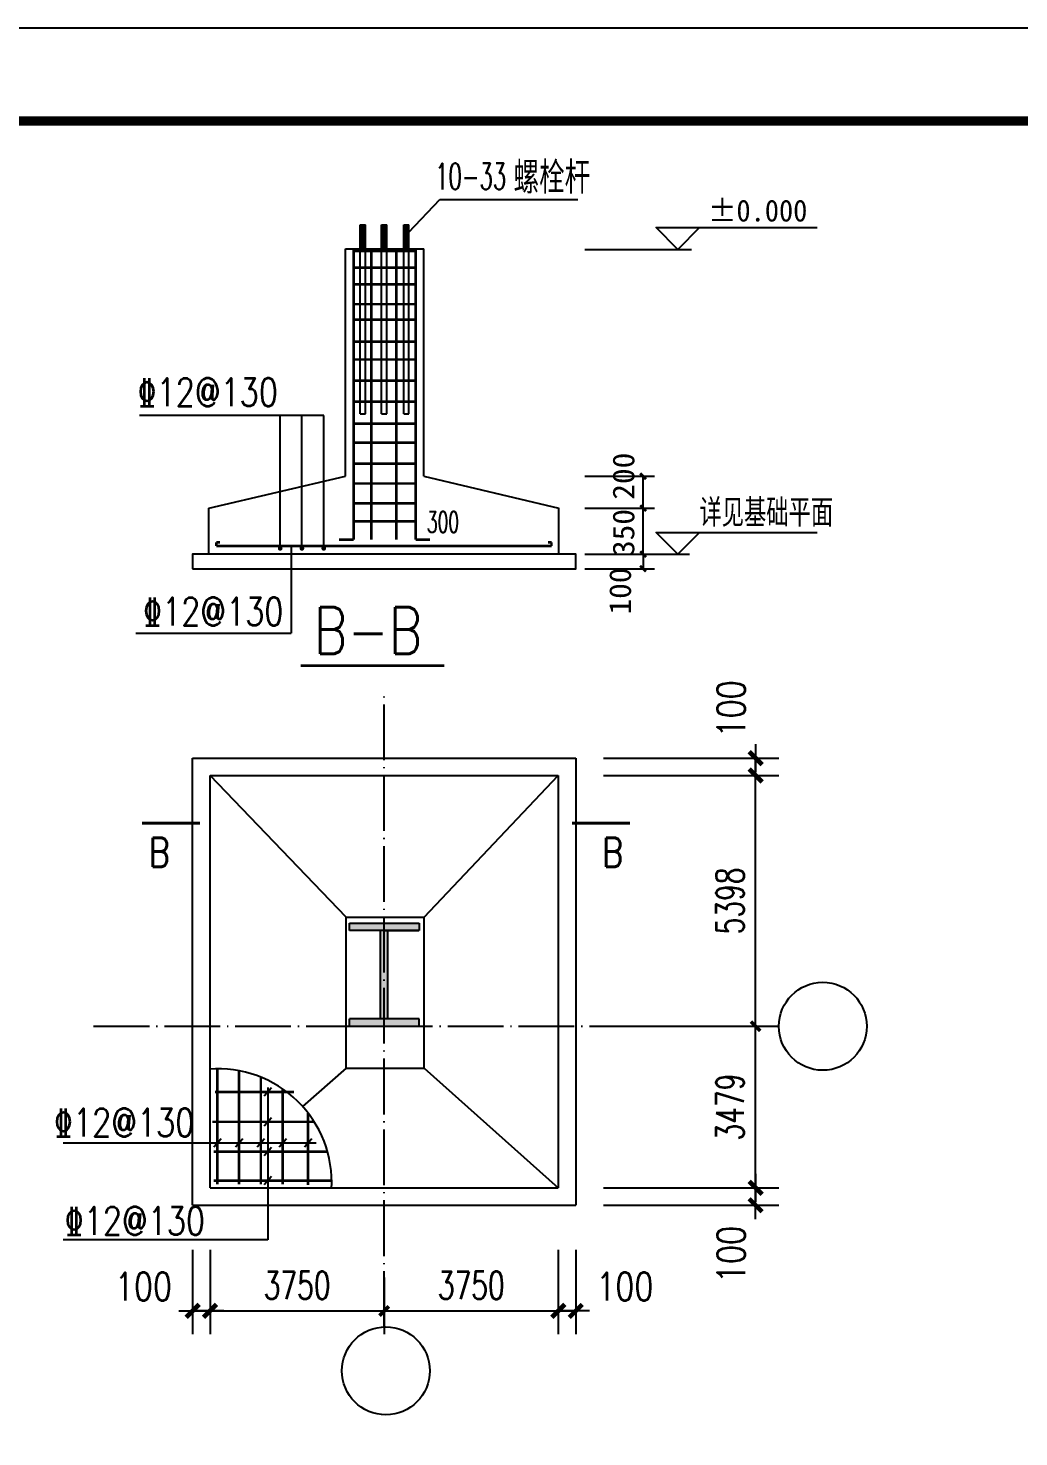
# Model space of a CAD drawing. Extents: x 37237700 to 37865026, y 138877 to 347670.
# Drawn here: x 37262753 to 37284087, y 192555 to 222877 of the extents above; entities that cross this region are included whole.
import ezdxf
from ezdxf.enums import TextEntityAlignment as Align

# ---------------------------------------------------------------- set-up
doc = ezdxf.new("R2010")
doc.units = 0
doc.header["$LTSCALE"] = 1000
doc.header["$MEASUREMENT"] = 0
doc.linetypes.add('ACAD_ISO04W100', pattern=[30.5, 24, -3, 0.5, -3])
doc.layers.get('0').update_dxf_attribs({"linetype": 'CONTINUOUS'})
doc.layers.get('DEFPOINTS').update_dxf_attribs({"linetype": 'CONTINUOUS'})
for name, color, linetype in [('201', 8, 'CONTINUOUS'), ('202', 1, 'CONTINUOUS'), ('205', 253, 'CONTINUOUS'), ('AXIS', 3, 'CONTINUOUS'), ('DOTE', 1, 'ACAD_ISO04W100'), ('JT', 2, 'CONTINUOUS'), ('PUB_DIM', 3, 'CONTINUOUS'), ('PUB_TEXT', 7, 'CONTINUOUS'), ('PUB_TITLE', 4, 'CONTINUOUS'), ('PUB_TX', 3, 'CONTINUOUS'), ('PUB_WZ', 7, 'CONTINUOUS'), ('ZAX1', 3, 'CONTINUOUS')]:
    doc.layers.add(name, color=color, linetype=linetype)
doc.styles.add('_HZTXT', font='txt.shx', dxfattribs={"width": 0.8, "bigfont": 'hztxt.shx'})
doc.styles.add('_ROMANS', font='romans__.ttf', dxfattribs={"width": 0.6})
doc.styles.add('_TCH_DIM_T3', font='SIMPLEX', dxfattribs={"width": 0.705882, "bigfont": 'GBCBIG'})
doc.styles.add('_TXT', font='SIMPLEX.shx', dxfattribs={"width": 0.6})
doc.styles.add('DIM_FONT', font='SIMPLEX.shx', dxfattribs={"width": 0.8})
doc.dimstyles.new('_TCH_ARCH&&200', dxfattribs={"dimtxt": 595, "dimasz": 200, "dimexe": 500, "dimexo": 600, "dimgap": 252.5, "dimtad": 1, "dimdec": 0, "dimzin": 0, "dimdsep": 46, "dimtxsty": '_TCH_DIM_T3', "dimblk": 'ARCHTICK', "dimcen": 0.09, "dimclrt": 7, "dimazin": 2, "dimtfac": 1, "dimtdec": 0, "dimtix": 1, "dimtmove": 2, "dimatfit": 3, "dimfxl": 1, "dimtolj": 1, "dimtzin": 0, "dimarcsym": 0})
doc.dimstyles.new('AXIS200', dxfattribs={"dimscale": 2, "dimtxt": 300, "dimasz": 1, "dimexe": 250, "dimexo": 300, "dimgap": 150, "dimtad": 1, "dimdec": 0, "dimzin": 0, "dimdsep": 46, "dimtxsty": 'DIM_FONT', "dimblk": '_DIMX', "dimcen": 0.09, "dimse1": 1, "dimse2": 1, "dimclrt": 7, "dimadec": 0, "dimazin": 0, "dimtfac": 1, "dimtdec": 0, "dimtix": 1, "dimtmove": 2, "dimatfit": 3, "dimldrblk": '_DIMX', "dimfxl": 1, "dimtolj": 1, "dimtzin": 0, "dimarcsym": 0})

# ---------------------------------------------------------------- blocks, each defined once
blk = doc.blocks.new('_DIMX')
blk.add_line((-150, 0), (150, 0))
at = {"const_width": 50}
blk.add_lwpolyline([(-70, -70), (70, 70)], dxfattribs=at)
blk = doc.blocks.new('*D145')
at = {"layer": 'AXIS', "color": 0, "lineweight": -2}
for p, q in [((37275145, 197914), (37278919, 197914)), ((37278419, 197916), (37278419, 197918)), ((37278419, 197539), (37278419, 197914)), ((37275145, 197539), (37278919, 197539)), ((37278419, 197537), (37278419, 197535))]:
    blk.add_line(p, q, dxfattribs=at)
at = {"layer": 'DEFPOINTS', "color": 0}
for p in [(37274545, 197914), (37278419, 197914), (37274545, 197539)]:
    blk.add_point(p, dxfattribs=at)
at = {"layer": 'AXIS', "color": 0, "lineweight": -2, "xscale": 2, "yscale": 2, "zscale": 2}
for p, rotation in [((37278419, 197914), 270), ((37278419, 197539), 90)]:
    blk.add_blockref('_DIMX', p, dxfattribs=dict(at, rotation=rotation))
at = {"layer": 'AXIS', "color": 7, "insert": (37277893, 196480), "char_height": 600, "attachment_point": 5, "rotation": 90, "style": 'DIM_FONT'}
blk.add_mtext('\\A1;100', dxfattribs=at)
blk = doc.blocks.new('*D146')
at = {"layer": 'AXIS', "color": 0, "lineweight": -2}
for p, q in [((37275145, 207166), (37278919, 207166)), ((37278419, 207168), (37278419, 207170)), ((37278419, 206791), (37278419, 207166)), ((37275145, 206791), (37278919, 206791)), ((37278419, 206789), (37278419, 206787))]:
    blk.add_line(p, q, dxfattribs=at)
at = {"layer": 'DEFPOINTS', "color": 0}
for p in [(37274545, 207166), (37278419, 207166), (37274545, 206791)]:
    blk.add_point(p, dxfattribs=at)
at = {"layer": 'AXIS', "color": 0, "lineweight": -2, "xscale": 2, "yscale": 2, "zscale": 2}
for p, rotation in [((37278419, 207166), 270), ((37278419, 206791), 90)]:
    blk.add_blockref('_DIMX', p, dxfattribs=dict(at, rotation=rotation))
at = {"layer": 'AXIS', "color": 7, "insert": (37277893, 208224), "char_height": 600, "attachment_point": 5, "rotation": 90, "style": 'DIM_FONT'}
blk.add_mtext('\\A1;100', dxfattribs=at)
blk = doc.blocks.new('*D147')
at = {"layer": 'AXIS', "color": 0, "lineweight": -2}
for p, q in [((37274170, 196584), (37274170, 194766)), ((37274545, 196584), (37274545, 194766)), ((37274168, 195266), (37274166, 195266)), ((37274170, 195266), (37274545, 195266)), ((37274547, 195266), (37274549, 195266))]:
    blk.add_line(p, q, dxfattribs=at)
at = {"layer": 'DEFPOINTS', "color": 0}
for p in [(37274170, 197184), (37274545, 197184), (37274545, 195266)]:
    blk.add_point(p, dxfattribs=at)
at = {"layer": 'AXIS', "color": 0, "lineweight": -2, "xscale": 2, "yscale": 2, "zscale": 2}
blk.add_blockref('_DIMX', (37274170, 195266), dxfattribs=at)
at = {"layer": 'AXIS', "color": 0, "lineweight": -2, "xscale": 2, "yscale": 2, "zscale": 2, "rotation": 180}
blk.add_blockref('_DIMX', (37274545, 195266), dxfattribs=at)
at = {"layer": 'AXIS', "color": 7, "insert": (37275603, 195792), "char_height": 600, "attachment_point": 5, "style": 'DIM_FONT'}
blk.add_mtext('\\A1;100', dxfattribs=at)
blk = doc.blocks.new('*D148')
at = {"layer": 'AXIS', "color": 0, "lineweight": -2}
for p, q in [((37266295, 196584), (37266295, 194766)), ((37266670, 196584), (37266670, 194766)), ((37266293, 195266), (37266291, 195266)), ((37266295, 195266), (37266670, 195266)), ((37266672, 195266), (37266674, 195266))]:
    blk.add_line(p, q, dxfattribs=at)
at = {"layer": 'DEFPOINTS', "color": 0}
for p in [(37266295, 197184), (37266670, 197184), (37266670, 195266)]:
    blk.add_point(p, dxfattribs=at)
at = {"layer": 'AXIS', "color": 0, "lineweight": -2, "xscale": 2, "yscale": 2, "zscale": 2}
blk.add_blockref('_DIMX', (37266295, 195266), dxfattribs=at)
at = {"layer": 'AXIS', "color": 0, "lineweight": -2, "xscale": 2, "yscale": 2, "zscale": 2, "rotation": 180}
blk.add_blockref('_DIMX', (37266670, 195266), dxfattribs=at)
at = {"layer": 'AXIS', "color": 7, "insert": (37265236, 195792), "char_height": 600, "attachment_point": 5, "style": 'DIM_FONT'}
blk.add_mtext('\\A1;100', dxfattribs=at)
blk = doc.blocks.new('_ArchTick')
at = {"color": 0, "linetype": 'ByBlock', "const_width": 0.4}
blk.add_lwpolyline([(-0.5, -0.5), (0.5, 0.5)], dxfattribs=at)
blk = doc.blocks.new('*D1111')
at = {"layer": 'DEFPOINTS', "color": 0}
for p in [(37266670, 196584), (37270420, 196584), (37270420, 195266)]:
    blk.add_point(p, dxfattribs=at)
at = {"layer": 'PUB_DIM', "color": 0, "lineweight": -2}
for p, q in [((37266670, 195984), (37266670, 194766)), ((37270420, 195984), (37270420, 194766)), ((37266670, 195266), (37270420, 195266))]:
    blk.add_line(p, q, dxfattribs=at)
at = {"layer": 'PUB_DIM', "color": 0, "lineweight": -2, "xscale": 200, "yscale": 200, "zscale": 200, "rotation": 180}
blk.add_blockref('_ArchTick', (37266670, 195266), dxfattribs=at)
at = {"layer": 'PUB_DIM', "color": 0, "lineweight": -2, "xscale": 200, "yscale": 200, "zscale": 200}
blk.add_blockref('_ArchTick', (37270420, 195266), dxfattribs=at)
at = {"layer": 'PUB_DIM', "color": 7, "insert": (37268545, 195816), "char_height": 595, "attachment_point": 5, "style": '_TCH_DIM_T3'}
blk.add_mtext('\\A1;3750', dxfattribs=at)
blk = doc.blocks.new('*D1112')
at = {"layer": 'DEFPOINTS', "color": 0}
for p in [(37270420, 196584), (37274170, 196584), (37274170, 195266)]:
    blk.add_point(p, dxfattribs=at)
at = {"layer": 'PUB_DIM', "color": 0, "lineweight": -2}
for p, q in [((37270420, 195984), (37270420, 194766)), ((37274170, 195984), (37274170, 194766)), ((37270420, 195266), (37274170, 195266))]:
    blk.add_line(p, q, dxfattribs=at)
at = {"layer": 'PUB_DIM', "color": 0, "lineweight": -2, "xscale": 200, "yscale": 200, "zscale": 200, "rotation": 180}
blk.add_blockref('_ArchTick', (37270420, 195266), dxfattribs=at)
at = {"layer": 'PUB_DIM', "color": 0, "lineweight": -2, "xscale": 200, "yscale": 200, "zscale": 200}
blk.add_blockref('_ArchTick', (37274170, 195266), dxfattribs=at)
at = {"layer": 'PUB_DIM', "color": 7, "insert": (37272295, 195816), "char_height": 595, "attachment_point": 5, "style": '_TCH_DIM_T3'}
blk.add_mtext('\\A1;3750', dxfattribs=at)
blk = doc.blocks.new('*D1113')
at = {"layer": 'DEFPOINTS', "color": 0}
for p in [(37275145, 201392), (37278419, 201392), (37275145, 197914)]:
    blk.add_point(p, dxfattribs=at)
at = {"layer": 'PUB_DIM', "color": 0, "lineweight": -2}
for p, q in [((37275745, 201392), (37278919, 201392)), ((37278419, 197914), (37278419, 201392)), ((37275745, 197914), (37278919, 197914))]:
    blk.add_line(p, q, dxfattribs=at)
at = {"layer": 'PUB_DIM', "color": 0, "lineweight": -2, "xscale": 200, "yscale": 200, "zscale": 200}
for p, rotation in [((37278419, 201392), 90), ((37278419, 197914), 270)]:
    blk.add_blockref('_ArchTick', p, dxfattribs=dict(at, rotation=rotation))
at = {"layer": 'PUB_DIM', "color": 7, "insert": (37277869, 199653), "char_height": 595, "attachment_point": 5, "rotation": 90, "style": '_TCH_DIM_T3'}
blk.add_mtext('\\A1;3479', dxfattribs=at)
blk = doc.blocks.new('*D1114')
at = {"layer": 'DEFPOINTS', "color": 0}
for p in [(37275145, 206791), (37278419, 206791), (37275145, 201392)]:
    blk.add_point(p, dxfattribs=at)
at = {"layer": 'PUB_DIM', "color": 0, "lineweight": -2}
for p, q in [((37275745, 206791), (37278919, 206791)), ((37278419, 201392), (37278419, 206791)), ((37275745, 201392), (37278919, 201392))]:
    blk.add_line(p, q, dxfattribs=at)
at = {"layer": 'PUB_DIM', "color": 0, "lineweight": -2, "xscale": 200, "yscale": 200, "zscale": 200}
for p, rotation in [((37278419, 206791), 90), ((37278419, 201392), 270)]:
    blk.add_blockref('_ArchTick', p, dxfattribs=dict(at, rotation=rotation))
at = {"layer": 'PUB_DIM', "color": 7, "insert": (37277869, 204091), "char_height": 595, "attachment_point": 5, "rotation": 90, "style": '_TCH_DIM_T3'}
blk.add_mtext('\\A1;5398', dxfattribs=at)

msp = doc.modelspace()

# ---------------------------------------------------------------- hatches: boundary and pattern name
h = msp.add_hatch(color=256)
h.paths.add_polyline_path([(37270419.8, 203615.6), (37269669.8, 203615.6), (37269669.8, 203452.8), (37270419.8, 203452.8)])
h.paths.add_polyline_path([(37271170.8, 203615.6), (37270419.8, 203615.6), (37270419.8, 203452.8), (37271170.8, 203452.8)])
h.paths.add_polyline_path([(37270498.6, 203452.8), (37270419.8, 203452.8), (37270419.8, 201555.2), (37270499.6, 201555.2)])
h.paths.add_polyline_path([(37270419.8, 203452.8), (37270343, 203452.8), (37270342.1, 201555.2), (37270419.8, 201555.2)])
h.paths.add_polyline_path([(37271170.8, 201555.2), (37270419.8, 201555.2), (37270419.8, 201392.4), (37271170.8, 201392.4)])
h.paths.add_polyline_path([(37270419.8, 201555.2), (37269670.8, 201555.2), (37269670.8, 201392.4), (37270419.8, 201392.4)])

# ---------------------------------------------------------------- linework, layer by layer
for p, q in [((37270953.2, 218483.4, 97.8), (37271616.8, 219192.8, 97.8)), ((37271616.8, 219192.8, 97.8), (37274591.9, 219192.8, 97.8)), ((37269604.3, 203742.6, 97.8), (37266669.8, 206790.6, 97.8)), ((37271279.1, 203742.6, 97.8), (37274169.8, 206790.6, 97.8)), ((37269669.8, 203452.8, 97.8), (37269669.8, 203615.6, 97.8)), ((37269670.8, 203615.6, 97.8), (37271170.8, 203615.6, 97.8)), ((37269670.8, 203577.8, 97.8), (37269670.8, 203615.6, 97.8)), ((37271170.8, 203615.6, 97.8), (37271170.8, 203452.8, 97.8)), ((37270419.8, 203452.8, 97.8), (37269669.8, 203452.8, 97.8)), ((37271170.8, 203452.8, 97.8), (37269670.8, 203452.8, 97.8)), ((37270342.1, 201555.2, 97.8), (37270343, 203452.8, 97.8)), ((37270419.8, 203452.8, 97.8), (37271169.8, 203452.8, 97.8)), ((37270499.6, 201555.2, 97.8), (37270498.6, 203452.8, 97.8)), ((37269670.8, 201392.4, 97.8), (37269670.8, 201555.2, 97.8)), ((37271170.8, 201555.2, 97.8), (37269670.8, 201555.2, 97.8)), ((37269670.8, 201392.4, 97.8), (37271170.8, 201392.4, 97.8)), ((37271170.8, 201392.4, 97.8), (37271170.8, 201555.2, 97.8)), ((37269604.3, 200492.4, 97.8), (37268663.6, 199665.7, 97.8)), ((37271279.1, 200492.4, 97.8), (37274169.8, 197913.7, 97.8))]:
    msp.add_line(p, q)
at = {"linetype": 'ACAD_ISO04W100'}
for p, q in [((37269604.3, 200492.4, 97.8), (37269604.3, 203742.6, 97.8)), ((37269604.3, 203742.6, 97.8), (37271279.1, 203742.6, 97.8)), ((37271279.1, 200492.4, 97.8), (37271279.1, 203742.6, 97.8)), ((37269604.3, 200492.4, 97.8), (37271279.1, 200492.4, 97.8))]:
    msp.add_line(p, q, dxfattribs=at)
at = {"layer": '201', "color": 2}
for p, q in [((37269905.6, 214578.1, 97.8), (37269905.6, 218643, 97.8)), ((37270018.1, 214578.1, 97.8), (37270018.1, 218643, 97.8)), ((37270364.9, 214578.1, 97.8), (37270364.9, 218643, 97.8)), ((37270477.4, 214578.1, 97.8), (37270477.4, 218643, 97.8)), ((37270840.7, 214572.2, 97.8), (37270840.7, 218643, 97.8)), ((37270953.2, 214572.2, 97.8), (37270953.2, 218643, 97.8)), ((37269586.9, 213233.4, 97.8), (37269586.9, 218125.9, 97.8)), ((37271272, 213233.4, 97.8), (37271272, 218125.9, 97.8)), ((37269905.6, 214578.1, 97.8), (37270018.1, 214578.1, 97.8)), ((37270364.9, 214578.1, 97.8), (37270477.4, 214578.1, 97.8)), ((37270840.7, 214572.2, 97.8), (37270953.2, 214572.2, 97.8)), ((37266647.1, 212545, 97.8), (37269586.9, 213233.4, 97.8)), ((37271272, 213233.4, 97.8), (37274179.7, 212545, 97.8)), ((37266647.1, 211554.6, 97.8), (37266647.1, 212545, 97.8)), ((37274179.7, 211554.6, 97.8), (37274179.7, 212545, 97.8))]:
    msp.add_line(p, q, dxfattribs=at)
at = {"layer": '201', "color": 2, "elevation": 97.8}
msp.add_lwpolyline([(37266289.3, 211242.1), (37274547.3, 211242.1), (37274547.3, 211554.6), (37266289.3, 211554.6), (37266289.3, 211242.1)], dxfattribs=at)
at = {"layer": '201'}
msp.add_arc((37266838.8, 198026.6, 97.8), 2452.8, 356.96183, 94.30315, dxfattribs=at)
at = {"layer": '202', "const_width": 56.2, "elevation": 97.8}
for points in [[(37269761.9, 211866.5), (37269761.9, 218125.9)], [(37269761.9, 218080), (37271097, 218080)], [(37270143.9, 211866.5), (37270143.9, 218125.9)], [(37270679.7, 211866.5), (37270679.7, 218125.9)], [(37271097, 211866.5), (37271097, 218125.9)], [(37269761.9, 217722.6), (37271097, 217722.6)], [(37269761.9, 217365.2), (37271097, 217365.2)], [(37269761.9, 216936.3), (37271097, 216936.3)], [(37269761.9, 216602.8), (37271097, 216602.8)], [(37269761.9, 216126.2), (37271097, 216126.2)], [(37269761.9, 215745), (37271097, 215745)], [(37269761.9, 215292.3), (37271097, 215292.3)], [(37269761.9, 214839.6), (37271097, 214839.6)], [(37269761.9, 214363.1), (37271097, 214363.1)], [(37269761.9, 213958), (37271097, 213958)], [(37269761.9, 213505.3), (37271097, 213505.3)], [(37269761.9, 213076.4), (37271097, 213076.4)], [(37269761.9, 212647.6), (37271097, 212647.6)], [(37269761.9, 212259.4), (37271097, 212259.4)], [(37266803.4, 211729.6), (37266803.4, 211807.7)], [(37266803.4, 211807.7), (37266881.5, 211807.7)], [(37266803.4, 211729.6), (37274023.5, 211729.6)], [(37269761.9, 211866.5), (37269449.4, 211866.5)], [(37271097, 211866.5), (37271409.5, 211866.5)], [(37274023.5, 211807.7), (37273945.4, 211807.7)], [(37274023.5, 211729.6), (37274023.5, 211807.7)], [(37266826.1, 197991.9), (37266826.1, 200479.5)], [(37267294.8, 197991.9), (37267294.8, 200436.7)], [(37267763.6, 197991.9), (37267763.6, 200298.5)], [(37266775.3, 199976.1), (37268479.2, 199976.1)], [(37268232.3, 197991.9), (37268232.3, 200045.2)], [(37268778.1, 197978.2), (37268778.1, 199528.4)], [(37266720.7, 199335.6), (37268913.2, 199335.6)], [(37266748, 198695), (37269198.8, 198695)], [(37266748, 198070), (37269291.2, 198070)]]:
    msp.add_lwpolyline(points, dxfattribs=at)
at = {"layer": '202', "const_width": 50, "elevation": 97.8}
for points in [[(37268205.6, 211679.6, 1), (37268155.6, 211679.6, 1), (37268205.6, 211679.6)], [(37268674.4, 211679.6, 1), (37268624.4, 211679.6, 1), (37268674.4, 211679.6)], [(37269143.1, 211679.6, 1), (37269093.1, 211679.6, 1), (37269143.1, 211679.6)]]:
    msp.add_lwpolyline(points, format="xyb", dxfattribs=at)
at = {"layer": '205'}
for p, q in [((37274744.2, 218115.9, 97.8), (37277040.6, 218115.9, 97.8)), ((37268180.6, 211679.6, 97.8), (37268180.6, 214541, 97.8)), ((37268649.4, 211679.6, 97.8), (37268649.4, 214541, 97.8)), ((37269118.1, 211679.6, 97.8), (37269118.1, 214541, 97.8)), ((37274744.2, 213233.4, 97.8), (37276244.2, 213233.4, 97.8)), ((37275994.2, 211554.6, 97.8), (37275994.2, 213233.4, 97.8)), ((37274744.2, 212545, 97.8), (37276244.2, 212545, 97.8)), ((37268415, 211729.6, 97.8), (37268415, 209857.9, 97.8)), ((37274744.2, 211554.6, 97.8), (37276244.2, 211554.6, 97.8)), ((37275994.2, 211554.6, 97.8), (37276994.2, 211554.6, 97.8)), ((37275994.2, 211554.6, 97.8), (37275994.2, 211242.1, 97.8)), ((37274744.2, 211242.1, 97.8), (37276244.2, 211242.1, 97.8)), ((37265073.3, 209857.9, 97.8), (37268415, 209857.9, 97.8))]:
    msp.add_line(p, q, dxfattribs=at)
at = {"layer": '205', "linetype": 'Continuous'}
for p, q in [((37266294.8, 207165.6, 97.8), (37274544.8, 207165.6, 97.8)), ((37266294.8, 197538.7, 97.8), (37266294.8, 207165.6, 97.8)), ((37274544.8, 207165.6, 97.8), (37274544.8, 197538.7, 97.8)), ((37266669.8, 206790.6, 97.8), (37274169.8, 206790.6, 97.8)), ((37266669.8, 197913.7, 97.8), (37266669.8, 206790.6, 97.8)), ((37274169.8, 206790.6, 97.8), (37274169.8, 197913.7, 97.8)), ((37266669.8, 197913.7, 97.8), (37274169.8, 197913.7, 97.8)), ((37266294.8, 197538.7, 97.8), (37274544.8, 197538.7, 97.8))]:
    msp.add_line(p, q, dxfattribs=at)
at = {"layer": '205', "elevation": 97.8}
for points in [[(37277212.9, 218584.7), (37276744.2, 218115.9), (37276275.4, 218584.7), (37279744.2, 218584.7)], [(37277212.9, 212023.4), (37276744.2, 211554.6), (37276275.4, 212023.4), (37279744.2, 212023.4)]]:
    msp.add_lwpolyline(points, dxfattribs=at)
at = {"layer": '205', "const_width": 56.2, "elevation": 97.8}
for points in [[(37275931.7, 213295.9), (37276056.7, 213170.9)], [(37275931.7, 212607.5), (37276056.7, 212482.5)], [(37275931.7, 211617.1), (37276056.7, 211492.1)], [(37275931.7, 211304.6), (37276056.7, 211179.6)], [(37268623.3, 209157.7), (37271715.3, 209157.7)]]:
    msp.add_lwpolyline(points, dxfattribs=at)
at = {"layer": 'DOTE', "ltscale": 0.05}
for p, q in [((37270419.8, 194921.7, 97.8), (37270419.8, 208490, 97.8)), ((37264163.1, 201392.4, 97.8), (37276499.1, 201392.4, 97.8))]:
    msp.add_line(p, q, dxfattribs=at)
at = {"layer": 'JT'}
for p, q in [((37269905.6, 218643, 97.8), (37270018.1, 218643, 97.8)), ((37269905.6, 218630.5, 97.8), (37270018.1, 218630.5, 97.8)), ((37270364.9, 218643, 97.8), (37270477.4, 218643, 97.8)), ((37270364.9, 218630.5, 97.8), (37270477.4, 218630.5, 97.8)), ((37270840.7, 218643, 97.8), (37270953.2, 218643, 97.8)), ((37270840.7, 218630.5, 97.8), (37270953.2, 218630.5, 97.8)), ((37269905.6, 218618, 97.8), (37270018.1, 218618, 97.8)), ((37269905.6, 218605.5, 97.8), (37270018.1, 218605.5, 97.8)), ((37269905.6, 218593, 97.8), (37270018.1, 218593, 97.8)), ((37269905.6, 218580.5, 97.8), (37270018.1, 218580.5, 97.8)), ((37269905.6, 218568, 97.8), (37270018.1, 218568, 97.8)), ((37269905.6, 218555.5, 97.8), (37270018.1, 218555.5, 97.8)), ((37269905.6, 218543, 97.8), (37270018.1, 218543, 97.8)), ((37269905.6, 218530.5, 97.8), (37270018.1, 218530.5, 97.8)), ((37269905.6, 218518, 97.8), (37270018.1, 218518, 97.8)), ((37269905.6, 218505.5, 97.8), (37270018.1, 218505.5, 97.8)), ((37269905.6, 218493, 97.8), (37270018.1, 218493, 97.8)), ((37269905.6, 218480.5, 97.8), (37270018.1, 218480.5, 97.8)), ((37269905.6, 218468, 97.8), (37270018.1, 218468, 97.8)), ((37269905.6, 218455.5, 97.8), (37270018.1, 218455.5, 97.8)), ((37269905.6, 218443, 97.8), (37270018.1, 218443, 97.8)), ((37269905.6, 218430.5, 97.8), (37270018.1, 218430.5, 97.8)), ((37269905.6, 218418, 97.8), (37270018.1, 218418, 97.8)), ((37269905.6, 218405.5, 97.8), (37270018.1, 218405.5, 97.8)), ((37269905.6, 218393, 97.8), (37270018.1, 218393, 97.8)), ((37269905.6, 218380.5, 97.8), (37270018.1, 218380.5, 97.8)), ((37269905.6, 218368, 97.8), (37270018.1, 218368, 97.8)), ((37269905.6, 218355.5, 97.8), (37270018.1, 218355.5, 97.8)), ((37269905.6, 218343, 97.8), (37270018.1, 218343, 97.8)), ((37269905.6, 218330.5, 97.8), (37270018.1, 218330.5, 97.8)), ((37269905.6, 218318, 97.8), (37270018.1, 218318, 97.8)), ((37270364.9, 218618, 97.8), (37270477.4, 218618, 97.8)), ((37270364.9, 218605.5, 97.8), (37270477.4, 218605.5, 97.8)), ((37270364.9, 218593, 97.8), (37270477.4, 218593, 97.8)), ((37270364.9, 218580.5, 97.8), (37270477.4, 218580.5, 97.8)), ((37270364.9, 218568, 97.8), (37270477.4, 218568, 97.8)), ((37270364.9, 218555.5, 97.8), (37270477.4, 218555.5, 97.8)), ((37270364.9, 218543, 97.8), (37270477.4, 218543, 97.8)), ((37270364.9, 218530.5, 97.8), (37270477.4, 218530.5, 97.8)), ((37270364.9, 218518, 97.8), (37270477.4, 218518, 97.8)), ((37270364.9, 218505.5, 97.8), (37270477.4, 218505.5, 97.8)), ((37270364.9, 218493, 97.8), (37270477.4, 218493, 97.8)), ((37270364.9, 218480.5, 97.8), (37270477.4, 218480.5, 97.8)), ((37270364.9, 218468, 97.8), (37270477.4, 218468, 97.8)), ((37270364.9, 218455.5, 97.8), (37270477.4, 218455.5, 97.8)), ((37270364.9, 218443, 97.8), (37270477.4, 218443, 97.8)), ((37270364.9, 218430.5, 97.8), (37270477.4, 218430.5, 97.8)), ((37270364.9, 218418, 97.8), (37270477.4, 218418, 97.8)), ((37270364.9, 218405.5, 97.8), (37270477.4, 218405.5, 97.8)), ((37270364.9, 218393, 97.8), (37270477.4, 218393, 97.8)), ((37270364.9, 218380.5, 97.8), (37270477.4, 218380.5, 97.8)), ((37270364.9, 218368, 97.8), (37270477.4, 218368, 97.8)), ((37270364.9, 218355.5, 97.8), (37270477.4, 218355.5, 97.8)), ((37270364.9, 218343, 97.8), (37270477.4, 218343, 97.8)), ((37270364.9, 218330.5, 97.8), (37270477.4, 218330.5, 97.8)), ((37270364.9, 218318, 97.8), (37270477.4, 218318, 97.8)), ((37270840.7, 218618, 97.8), (37270953.2, 218618, 97.8)), ((37270840.7, 218605.5, 97.8), (37270953.2, 218605.5, 97.8)), ((37270840.7, 218593, 97.8), (37270953.2, 218593, 97.8)), ((37270840.7, 218580.5, 97.8), (37270953.2, 218580.5, 97.8)), ((37270840.7, 218568, 97.8), (37270953.2, 218568, 97.8)), ((37270840.7, 218555.5, 97.8), (37270953.2, 218555.5, 97.8)), ((37270840.7, 218543, 97.8), (37270953.2, 218543, 97.8)), ((37270840.7, 218530.5, 97.8), (37270953.2, 218530.5, 97.8)), ((37270840.7, 218518, 97.8), (37270953.2, 218518, 97.8)), ((37270840.7, 218505.5, 97.8), (37270953.2, 218505.5, 97.8)), ((37270840.7, 218493, 97.8), (37270953.2, 218493, 97.8)), ((37270840.7, 218480.5, 97.8), (37270953.2, 218480.5, 97.8)), ((37270840.7, 218468, 97.8), (37270953.2, 218468, 97.8)), ((37270840.7, 218455.5, 97.8), (37270953.2, 218455.5, 97.8)), ((37270840.7, 218443, 97.8), (37270953.2, 218443, 97.8)), ((37270840.7, 218430.5, 97.8), (37270953.2, 218430.5, 97.8)), ((37270840.7, 218418, 97.8), (37270953.2, 218418, 97.8)), ((37270840.7, 218405.5, 97.8), (37270953.2, 218405.5, 97.8)), ((37270840.7, 218393, 97.8), (37270953.2, 218393, 97.8)), ((37270840.7, 218380.5, 97.8), (37270953.2, 218380.5, 97.8)), ((37270840.7, 218368, 97.8), (37270953.2, 218368, 97.8)), ((37270840.7, 218355.5, 97.8), (37270953.2, 218355.5, 97.8)), ((37270840.7, 218343, 97.8), (37270953.2, 218343, 97.8)), ((37270840.7, 218330.5, 97.8), (37270953.2, 218330.5, 97.8)), ((37270840.7, 218318, 97.8), (37270953.2, 218318, 97.8)), ((37269586.9, 218125.9, 97.8), (37271272, 218125.9, 97.8)), ((37269905.6, 218305.5, 97.8), (37270018.1, 218305.5, 97.8)), ((37269905.6, 218293, 97.8), (37270018.1, 218293, 97.8)), ((37269905.6, 218280.5, 97.8), (37270018.1, 218280.5, 97.8)), ((37269905.6, 218268, 97.8), (37270018.1, 218268, 97.8)), ((37269905.6, 218255.5, 97.8), (37270018.1, 218255.5, 97.8)), ((37269905.6, 218243, 97.8), (37270018.1, 218243, 97.8)), ((37269905.6, 218230.5, 97.8), (37270018.1, 218230.5, 97.8)), ((37269905.6, 218218, 97.8), (37270018.1, 218218, 97.8)), ((37269905.6, 218205.5, 97.8), (37270018.1, 218205.5, 97.8)), ((37269905.6, 218193, 97.8), (37270018.1, 218193, 97.8)), ((37269905.6, 218180.5, 97.8), (37270018.1, 218180.5, 97.8)), ((37269905.6, 218168, 97.8), (37270018.1, 218168, 97.8)), ((37270364.9, 218305.5, 97.8), (37270477.4, 218305.5, 97.8)), ((37270364.9, 218293, 97.8), (37270477.4, 218293, 97.8)), ((37270364.9, 218280.5, 97.8), (37270477.4, 218280.5, 97.8)), ((37270364.9, 218268, 97.8), (37270477.4, 218268, 97.8)), ((37270364.9, 218255.5, 97.8), (37270477.4, 218255.5, 97.8)), ((37270364.9, 218243, 97.8), (37270477.4, 218243, 97.8)), ((37270364.9, 218230.5, 97.8), (37270477.4, 218230.5, 97.8)), ((37270364.9, 218218, 97.8), (37270477.4, 218218, 97.8)), ((37270364.9, 218205.5, 97.8), (37270477.4, 218205.5, 97.8)), ((37270364.9, 218193, 97.8), (37270477.4, 218193, 97.8)), ((37270364.9, 218180.5, 97.8), (37270477.4, 218180.5, 97.8)), ((37270364.9, 218168, 97.8), (37270477.4, 218168, 97.8)), ((37270840.7, 218305.5, 97.8), (37270953.2, 218305.5, 97.8)), ((37270840.7, 218293, 97.8), (37270953.2, 218293, 97.8)), ((37270840.7, 218280.5, 97.8), (37270953.2, 218280.5, 97.8)), ((37270840.7, 218268, 97.8), (37270953.2, 218268, 97.8)), ((37270840.7, 218255.5, 97.8), (37270953.2, 218255.5, 97.8)), ((37270840.7, 218243, 97.8), (37270953.2, 218243, 97.8)), ((37270840.7, 218230.5, 97.8), (37270953.2, 218230.5, 97.8)), ((37270840.7, 218218, 97.8), (37270953.2, 218218, 97.8)), ((37270840.7, 218205.5, 97.8), (37270953.2, 218205.5, 97.8)), ((37270840.7, 218193, 97.8), (37270953.2, 218193, 97.8)), ((37270840.7, 218180.5, 97.8), (37270953.2, 218180.5, 97.8)), ((37270840.7, 218168, 97.8), (37270953.2, 218168, 97.8))]:
    msp.add_line(p, q, dxfattribs=at)
at = {"layer": 'PUB_TITLE'}
msp.add_lwpolyline([(37237700.2, 138877.2), (37356500.2, 138877.2), (37356500.2, 222877.2), (37237700.2, 222877.2)], close=True, dxfattribs=at)
at = {"layer": 'PUB_TITLE', "const_width": 200}
msp.add_lwpolyline([(37242700.2, 140877.2), (37354500.2, 140877.2), (37354500.2, 220877.2), (37242700.2, 220877.2)], close=True, dxfattribs=at)
at = {"layer": 'PUB_TX', "const_width": 62.5, "elevation": 97.8}
for points in [[(37265202, 205764.6), (37266452, 205764.6)], [(37275712.9, 205764.6), (37274462.9, 205764.6)]]:
    msp.add_lwpolyline(points, dxfattribs=at)
at = {"layer": 'ZAX1'}
for p, q in [((37269118.1, 214541, 97.8), (37265153.1, 214541, 97.8)), ((37267835.3, 199894.3, 97.8), (37267993, 200072.9, 97.8)), ((37267911.1, 200076.1, 97.8), (37267911.1, 196799.1, 97.8)), ((37267835.3, 199249.7, 97.8), (37267993, 199428.3, 97.8)), ((37266750.3, 198797.4, 97.8), (37266908, 198976, 97.8)), ((37267219, 198797.4, 97.8), (37267376.8, 198976, 97.8)), ((37267687.8, 198797.4, 97.8), (37267845.5, 198976, 97.8)), ((37268156.5, 198797.4, 97.8), (37268314.3, 198976, 97.8)), ((37268702.3, 198797.4, 97.8), (37268860.1, 198976, 97.8)), ((37263504.8, 198883.2, 97.8), (37268954.4, 198883.2, 97.8)), ((37267835.3, 198609.1, 97.8), (37267993, 198787.7, 97.8)), ((37267835.3, 197984.1, 97.8), (37267993, 198162.7, 97.8)), ((37267911.1, 196799.1, 97.8), (37263504.8, 196799.1, 97.8))]:
    msp.add_line(p, q, dxfattribs=at)
for centre in [(37279865.6, 201392.4, 97.8), (37270456.3, 193976, 97.8)]:
    msp.add_circle(centre, 946.4, dxfattribs=at)

# ---------------------------------------------------------------- texts
at = {"layer": '205', "width": 1.05231}
msp.add_text('%%p0.000', height=468.75, dxfattribs=at).set_placement((37277395.2, 218715.9, 97.8), (37279532.7, 218715.9, 97.8), align=Align.FIT)
at = {"layer": '205'}
for s, width, p, p2 in [('200', 0.925713, (37275806.7, 212727.1, 97.8), (37275806.7, 213739.6, 97.8)), ('350', 0.863999, (37275806.7, 211514.6, 97.8), (37275806.7, 212527.1, 97.8)), ('100', 1.079999, (37275734.4, 210255.5, 97.8), (37275734.4, 211268, 97.8))]:
    msp.add_text(s, height=468.75, rotation=90, dxfattribs=dict(at, width=width)).set_placement(p, p2, align=Align.FIT)
at = {"layer": '205', "style": '_HZTXT', "width": 0.8}
msp.add_text('详见基础平面', height=600, dxfattribs=at).set_placement((37277208.3, 212144.3))
at = {"layer": 'PUB_TEXT'}
for s, height, style, width, p in [('10-33', 562.5, '_ROMANS', 0.6, (37271515.6, 219407.4, 97.8)), ('螺栓杆', 687.5, '_HZTXT', 0.8, (37273206.6, 219316, 97.8)), ('B-B', 1000, '_TXT', 0.8, (37268907.1, 209411.8, 97.8))]:
    msp.add_text(s, height=height, dxfattribs=dict(at, style=style, width=width)).set_placement(p)
at = {"layer": 'PUB_TX', "style": 'DIM_FONT', "width": 0.8}
for p in [(37265577, 205139.6, 97.8), (37275337.9, 205139.6, 97.8)]:
    msp.add_text('B', height=625, dxfattribs=at).set_placement(p, align=Align.MIDDLE)
at = {"layer": 'PUB_WZ'}
for s, height, style, width, p in [('%%13212@130', 600, '_HZTXT', 0.8, (37265107.7, 214740.1, 97.8)), ('300', 450, '_TXT', 0.6, (37271338.7, 212024, 97.8)), ('%%13212@130', 600, '_HZTXT', 0.8, (37265226, 210021.5, 97.8)), ('%%13212@130', 600, '_HZTXT', 0.8, (37263308, 199023.1, 97.8)), ('%%13212@130', 600, '_HZTXT', 0.8, (37263538.3, 196905.6, 97.8))]:
    msp.add_text(s, height=height, dxfattribs=dict(at, style=style, width=width)).set_placement(p)

# ---------------------------------------------------------------- dimensions: what is measured, and where the dimension line sits
at = {"layer": 'AXIS'}
for base, p1, p2, angle, picture, middle in [((37278419.1, 207165.6, 97.8), (37274544.8, 206790.6, 97.8), (37274544.8, 207165.6, 97.8), 90, '*D146', (37277893.1, 208224.1, 97.8)), ((37278419.1, 197913.7, 97.8), (37274544.8, 197538.7, 97.8), (37274544.8, 197913.7, 97.8), 90, '*D145', (37277893.1, 196480.3, 97.8)), ((37266669.8, 195266, 97.8), (37266294.8, 197183.9, 97.8), (37266669.8, 197183.9, 97.8), 0, '*D148', (37265236.4, 195792, 97.8)), ((37274544.8, 195266, 97.8), (37274169.8, 197183.9, 97.8), (37274544.8, 197183.9, 97.8), 0, '*D147', (37275603.3, 195792, 97.8))]:
    dim = msp.add_linear_dim(base=base, p1=p1, p2=p2, angle=angle, text='100', dimstyle='AXIS200', override={"dimsah": 1, "dimse1": 0, "dimse2": 0}, dxfattribs=at)
    dim.commit()
    dim.dimension.update_dxf_attribs({"geometry": picture, "text_midpoint": middle, "dimtype": 129})
at = {"layer": 'PUB_DIM'}
for p1, p2, distance, picture, middle in [((37275144.8, 201392.4), (37275144.8, 206790.6), -3274.3, '*D1114', (37277869.1, 204091.5)), ((37275144.8, 197913.7), (37275144.8, 201392.4), -3274.3, '*D1113', (37277869.1, 199653.1)), ((37266669.8, 196583.9), (37270419.8, 196583.9), -1317.9, '*D1111', (37268544.8, 195816)), ((37270419.8, 196583.9), (37274169.8, 196583.9), -1317.9, '*D1112', (37272294.8, 195816))]:
    dim = msp.add_aligned_dim(p1=p1, p2=p2, distance=distance, dimstyle='_TCH_ARCH&&200', dxfattribs=at)
    dim.commit()
    dim.dimension.update_dxf_attribs({"geometry": picture, "text_midpoint": middle})

doc.saveas('drawing.dxf')
